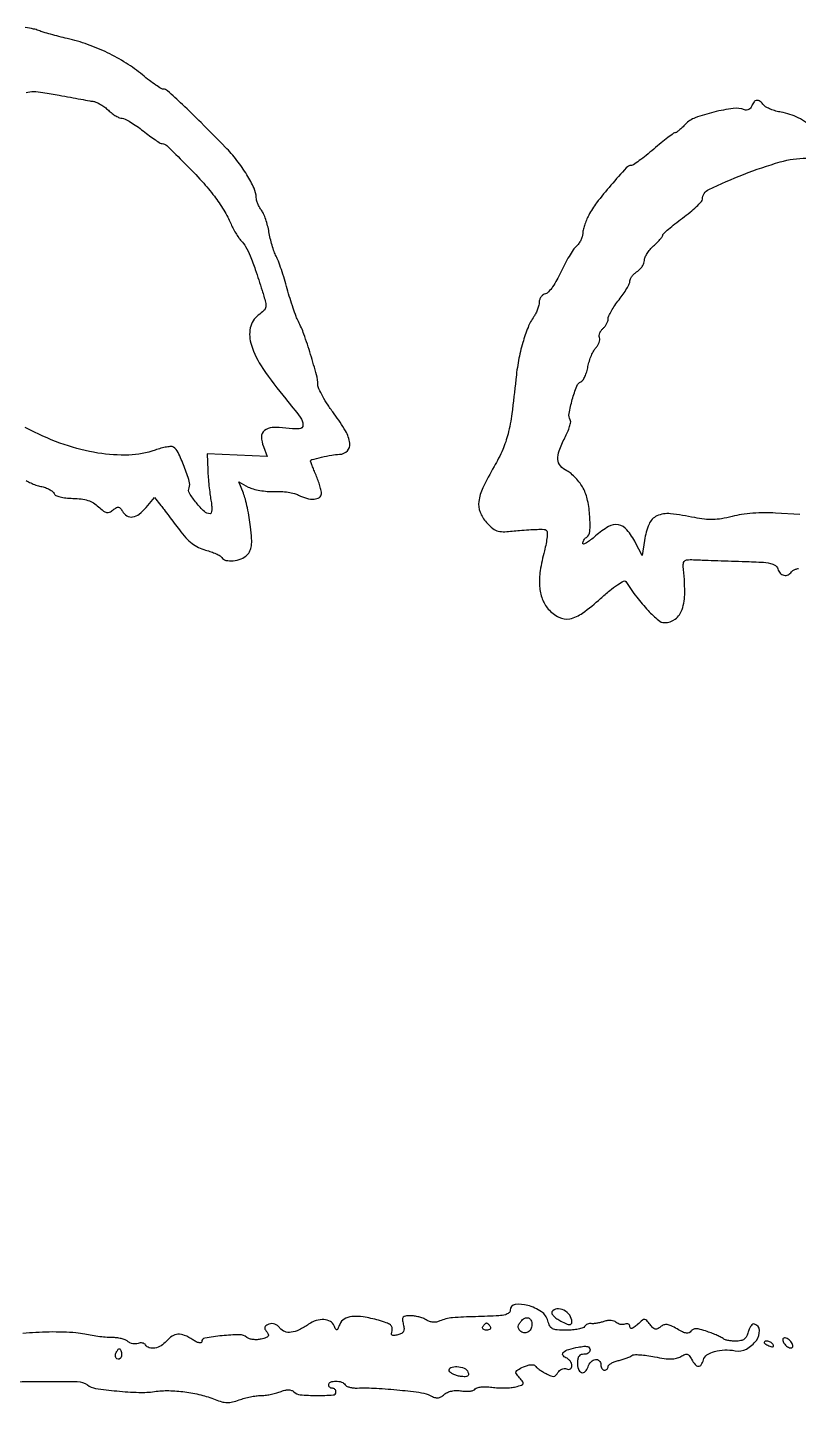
# Model space of a CAD drawing. Extents: x 163 to 1119, y 2 to 1130.
# Drawn here: x 417 to 629.5, y 17.1 to 396 of the extents above; entities that cross this region are included whole.
import ezdxf

# ---------------------------------------------------------------- set-up
doc = ezdxf.new("R2010")
doc.units = 0

msp = doc.modelspace()

# ---------------------------------------------------------------- linework, layer by layer
for points in [[(416.602303, 271.16543, 0.024067), (417.895358, 270.497288, 0.023597), (419.320746, 269.92529, 0.031308), (420.66646, 269.550187, -0.03269), (421.914473, 269.198602, -0.037569), (423.046957, 268.699566, -0.04084), (423.921551, 268.136763, -0.138618), (424.32376, 267.598679, 0.192857), (424.816161, 267.067406, 0.046814), (425.962785, 266.650471, 0.038205), (427.551267, 266.363345, 0.021837), (429.498131, 266.248768, -0.026151), (431.821264, 266.091935, -0.049023), (433.657886, 265.685729, -0.057065), (435.185885, 264.985621, -0.052684), (436.561516, 263.942209, 0.021191), (437.925344, 262.765652, 0.113412), (438.806734, 262.34685, 0.167533), (439.602494, 262.438174, 0.061697), (440.567462, 263.055988, -0.031594), (441.48719, 263.725952, -0.177455), (442.071852, 263.853712, -0.194528), (442.568783, 263.568943, -0.039011), (443.146467, 262.702762, 0.131603), (444.393842, 261.42127, 0.175633), (445.975885, 261.117886, 0.125618), (447.799758, 261.906653, 0.054966), (449.708663, 263.75), (451.992455, 266.5), (453.746228, 264.296957, -0.004455), (454.643821, 263.148574, -0.001386), (455.971808, 261.408016, -0.001385), (457.444935, 259.454874, -0.001527), (458.859927, 257.555901, 0.024603), (460.64081, 255.382785, 0.044229), (462.331379, 253.818315, 0.05087), (464.090255, 252.723838, 0.048022), (466.067705, 251.981769, -0.01808), (467.584996, 251.513765, -0.022201), (468.961864, 250.964243, -0.021364), (470.058206, 250.411668, -0.127597), (470.516795, 249.972825, 0.205701), (471.668266, 249.165502, 0.075785), (473.691426, 249.05522, 0.069559), (475.871002, 249.57872, 0.103059), (477.50912, 250.651977, 0.086759), (478.30799, 251.789375, 0.07913), (478.706146, 253.167269, 0.047481), (478.762553, 255.147596, 0.011605), (478.470097, 258.401977, 0.013187), (478.11071, 260.966957, 0.011485), (477.60233, 263.631223, 0.011626), (477.030925, 266.020276, 0.033134), (476.486334, 267.640484), (475.193571, 270.780968), (477.846785, 269.375402, 0.0554), (479.180762, 268.848027, 0.024135), (481.043341, 268.436336, 0.023527), (483.084328, 268.185618, 0.028932), (485.002885, 268.152354, -0.024504), (486.886877, 268.136365, -0.022207), (488.823826, 267.938323, -0.02282), (490.54142, 267.604558, -0.063544), (491.687143, 267.167436, 0.054684), (493.921735, 266.269367, 0.082834), (496.000258, 266.044878, 0.128453), (497.441062, 266.511513, 0.255896), (498, 267.532119, 0.05735), (497.905802, 268.35067, 0.013934), (497.559375, 269.668741, 0.014107), (497.074189, 271.167425, 0.013619), (496.5, 272.654243, -0.002492), (495.925143, 274.049574, -0.003781), (495.440625, 275.26884, -0.001455), (495.035859, 276.319342, -0.09147), (495, 276.513716, -0.341007), (495.309608, 276.914888, -0.006429), (498.043524, 277.593709, -0.015061), (500.816456, 278.156954, -0.031709), (503, 278.391223, 0.192255), (505.133006, 279.352372, 0.228366), (505.818173, 281.430165, 0.100269), (504.64906, 284.839223, 0.02888), (501.541972, 289.5, -0.015225), (499.810255, 291.950031, -0.018496), (498.345963, 294.349923, -0.017304), (497.272728, 296.430396, -0.109588), (497.010511, 297.584844, 0.065263), (496.644094, 300.27483, 0.008318), (495.013269, 305.896234, 0.01006), (493.158759, 311.509037, 0.035268), (491.642546, 315, -0.030102), (491.026624, 316.378984, -0.007752), (490.203116, 318.675, -0.007862), (489.344025, 321.328127, -0.007924), (488.571152, 324, 0.00774), (487.799348, 326.671873, 0.007684), (486.943461, 329.325, 0.007573), (486.124544, 331.621261, 0.029495), (485.514306, 333, -0.032946), (484.971673, 334.249196, -0.013945), (484.403426, 335.986969, -0.013726), (483.897686, 337.882759, -0.017458), (483.540951, 339.657767, 0.022447), (483.17592, 341.384712, 0.020184), (482.646719, 343.135346, 0.020666), (482.043504, 344.666693, 0.058026), (481.459488, 345.657767, -0.036343), (480.922788, 346.484566, -0.028902), (480.464305, 347.445147, -0.029725), (480.142816, 348.389579, -0.062446), (480.031803, 349.155499, 0.104766), (479.436332, 351.722054, 0.028295), (477.447806, 355.420503, 0.027745), (474.691249, 359.403649, 0.027754), (471.510908, 363.056607, 0.003599), (464.860813, 369.791852, 0.008066), (459.692559, 374.78763, 0.00437), (455.570242, 378.578669, 0.1858), (454.475554, 379, -0.140633), (453.863782, 379.175542, -0.009897), (452.357462, 380.159549, -0.01338), (450.589988, 381.435318, -0.009659), (448.686438, 382.9474, 0.032351), (444.180179, 386.204937, 0.027808), (439.062952, 389.038108, 0.027354), (433.568633, 391.330997, 0.028551), (427.934039, 392.973034, -0.006083), (425.672865, 393.523138, -0.005673), (423.372404, 394.14043, -0.005661), (421.341225, 394.735134, -0.019149), (420.035846, 395.188749, 0.043839), (418.670542, 395.588922, 0.010897), (416.375633, 395.996342, 0.011057)], [(416.634325, 378.120523, -0.058166), (418.654935, 378.345632, -0.037517), (421.259313, 378.136183, -0.008196), (425.695342, 377.367224, 0.000861), (428.811008, 376.779939, 0.001062), (431.717636, 376.243622, 0.000873), (434.161514, 375.802461, 0.007829), (435.237037, 375.62758, -0.072524), (436.064477, 375.380366, -0.02644), (437.147498, 374.80549, -0.025555), (438.282829, 374.042101, -0.02779), (439.301488, 373.186492, 0.027631), (440.297985, 372.348958, 0.028856), (441.366917, 371.639431, 0.030114), (442.35625, 371.139259, 0.100617), (443.064451, 370.990294, -0.117518), (443.86777, 370.793091, -0.016568), (445.368085, 369.958165, -0.01814), (447.104406, 368.827445, -0.014534), (448.890731, 367.490294, 0.008369), (450.631828, 366.153191, 0.011809), (452.230106, 365.025274, 0.008089), (453.590545, 364.144127, 0.140558), (454.093112, 364, -0.195374), (455.368388, 363.481913, -0.004078), (460.328332, 358.57592, -0.010262), (465.103274, 353.574009, -0.022232), (468.51537, 349.5, -0.015671), (469.786631, 347.724602, -0.01174), (471.077621, 345.695294, -0.011897), (472.203621, 343.725595, -0.026461), (472.943397, 342.164829, 0.020593), (473.583595, 340.772178, 0.017095), (474.374543, 339.345642, 0.017433), (475.190352, 338.087608, 0.043835), (475.891831, 337.251026, -0.070403), (477.110968, 335.629983, -0.026631), (478.349206, 333.073178, -0.017993), (479.77561, 329.30388, -0.005627), (481.6451, 323.557566, -0.008996), (482.598163, 320.308046, -0.1053), (482.673609, 318.996819, -0.167214), (482.162696, 318.024282, -0.03155), (480.595887, 316.724159, 0.190119), (478.378177, 313.229539, 0.127342), (478.682628, 308.448627, 0.070699), (481.83491, 302.055286, 0.023273), (488.159373, 293.662554, -0.011214), (492.174503, 288.593414, -0.161797), (492.900958, 286.449116, -0.403861), (491.899803, 285.399611, -0.043326), (488.206617, 285.566979, 0.042142), (484.440215, 285.746589, 0.162802), (482.278996, 284.934691, 0.230384), (481.474928, 283.207969, 0.086781), (481.992434, 280.5199), (483.027859, 277.796527), (474.763929, 278.148263), (466.5, 278.5), (466.680759, 274, 0.009558), (466.799194, 272.003868, 0.006355), (467.007773, 269.720312, 0.006398), (467.266853, 267.508262, 0.012413), (467.540165, 265.75, -0.021626), (467.739999, 264.287418, -0.039378), (467.756663, 263.082512, -0.051223), (467.614816, 262.242288, -0.337281), (467.296497, 262, -0.192328), (465.735478, 262.623518, -0.032777), (463.522179, 265.022142, -0.031681), (461.648443, 267.667037, -0.233993), (461.508569, 269.161735, 0.167158), (461.572112, 270.968481, 0.017838), (460.183843, 274.998256, 0.018809), (458.505958, 278.911553, 0.144634), (457.189239, 280.383044, 0.156572), (456.575101, 280.535257, 0.023903), (455.306273, 280.388097, 0.024784), (453.777272, 280.057694, 0.019205), (452.150091, 279.552955, -0.076731), (444.953961, 278.198651, -0.048139), (436.389969, 278.741848, -0.043463), (427.120449, 281.073407, -0.036408), (417.801882, 285.080099, 0.009969), (416.31401, 285.815259, 0.012408)], [(633.678335, 368.113904, 0.068077), (629.38505, 371.112922, 0.078391), (624.642283, 372.670624, -0.028777), (623.176703, 372.995915, -0.028774), (621.758115, 373.487344, -0.030041), (620.575298, 374.060285, -0.09199), (619.893567, 374.628244, 0.051873), (618.843924, 375.655088, 0.187414), (617.966612, 375.926699, 0.217092), (617.222318, 375.522172, 0.069863), (616.598559, 374.396246, -0.088204), (616.254016, 373.824526, -0.095234), (615.741406, 373.424557, -0.100406), (615.140625, 373.256635, -0.110146), (614.543007, 373.345123, 0.12561), (611.474621, 373.704208, 0.026743), (606.150727, 372.697494, 0.027059), (600.954179, 371.121473, 0.118595), (598.297966, 369.363473, -0.013421), (597.407985, 368.458223, -0.018271), (596.555228, 367.69427, -0.015301), (595.817882, 367.118, -0.15953), (595.457458, 367, 0.159962), (595.042389, 366.863722, 0.00416), (593.459265, 365.678125, 0.008387), (591.616431, 364.224454, 0.005585), (589.551679, 362.5, -0.007656), (587.468802, 360.775006, -0.011022), (585.569564, 359.318168, -0.007005), (583.948539, 358.165109, -0.148611), (583.392187, 357.987381, 0.20851), (582.004847, 357.359038, 0.006419), (577.764575, 352.539585, 0.012797), (573.812243, 347.683219, 0.045102), (571.650849, 344.29171, 0.021325), (571.018934, 342.930437, 0.019544), (570.484937, 341.480525, 0.019975), (570.110993, 340.14934, 0.058544), (570, 339.204647, -0.076432), (569.870285, 338.361044, -0.041668), (569.472617, 337.38926, -0.040321), (568.891722, 336.446693, -0.050624), (568.204654, 335.685209, 0.059209), (567.354718, 334.710164, 0.014836), (566.215636, 332.92913, 0.014943), (565.026219, 330.79998, 0.014542), (563.954654, 328.584397, -0.021676), (562.886561, 326.454057, -0.027046), (561.706992, 324.581651, -0.0271), (560.577324, 323.157034, -0.148281), (559.75, 322.647795, 0.092816), (559.081364, 322.331017, 0.074992), (558.514063, 321.772888, 0.074184), (558.131625, 321.065708, 0.087132), (558, 320.316126, -0.059846), (557.895865, 319.449214, -0.028885), (557.56828, 318.378285, -0.028148), (557.092967, 317.28733, -0.035977), (556.530314, 316.346742, 0.057275), (554.91941, 313.373933, 0.025723), (553.474913, 309.166719, 0.023668), (552.310937, 304.2392, 0.020718), (551.55545, 299, -0.006829), (550.464246, 289.58945, -0.028848), (549.410141, 284.011579, -0.04191), (547.933149, 279.674451, -0.028152), (545.568749, 275, 0.018952), (542.490592, 269.182574, 0.078657), (541.351346, 265.389634, 0.128297), (541.709155, 262.432262, 0.09322), (543.482095, 259.61382, 0.033705), (545.256833, 257.940468, 0.113235), (546.676562, 257.231557, 0.075319), (548.565649, 257.066321, 0.009748), (552.616534, 257.401694, -0.008855), (555.157985, 257.616668, -0.01231), (557.44021, 257.71271, -0.008835), (559.330351, 257.712276, -0.134725), (559.952048, 257.529636, -0.26002), (560.219238, 257.05022, -0.022833), (560.152984, 255.610433, -0.025339), (559.893132, 253.796808, -0.016803), (559.420658, 251.747354, 0.02668), (558.281942, 246.320612, 0.055015), (558.093288, 241.993328, 0.071513), (558.827851, 238.532238, 0.092722), (560.483635, 235.75, 0.095218), (563.407822, 233.484319, 0.168714), (566.396456, 233.078244, 0.10752), (569.960691, 234.642021, 0.026975), (574.918812, 238.664648, -0.01254), (577.427811, 240.823227, -0.023502), (579.576775, 242.417854, -0.021732), (581.273992, 243.453618, -0.39337), (581.839225, 243.312252, 0.019837), (584.8746, 239.022817, 0.025659), (588.005496, 235.356656, 0.024152), (590.837985, 232.640775, 0.18096), (592.550498, 232, 0.165146), (595.499664, 233.0014, 0.149788), (597.371314, 235.630017, 0.082117), (598.112585, 240.296906, 0.024685), (597.71091, 247.5, -0.078024), (597.763208, 248.531314, -0.217051), (598.182775, 249.102106, -0.120886), (599.099542, 249.354694, -0.018668), (601, 249.337427, 0.002364), (602.932728, 249.256807, 0.000528), (606.231895, 249.138298, 0.000548), (610.041945, 249.009648, 0.00053), (613.895814, 248.887836, -0.005659), (619.142663, 248.668096, -0.038848), (621.702199, 248.331302, -0.094333), (623.080161, 247.754226, -0.184634), (623.762445, 246.800409, 0.124718), (624.391769, 245.659129, 0.153116), (625.446143, 245.062639, 0.164039), (626.597033, 245.194664, 0.145469), (627.5, 246, -0.123387), (627.894786, 246.384107, -0.047457), (628.594775, 246.70625, -0.0433), (629.455898, 246.926061, -0.040867)], [(629.796555, 261.779963), (623.148277, 262.21612, 0.02), (620.117287, 262.293478, 0.016112), (616.861671, 262.141337, 0.016468), (613.743237, 261.791075, 0.027072), (611.141331, 261.266579, -0.019985), (608.275751, 260.646565, -0.03538), (605.871346, 260.399524, -0.036842), (603.523738, 260.498171, -0.023908), (600.84211, 260.940441, 0.026587), (594.15398, 262.006739, 0.133555), (590.447576, 261.406322, 0.188951), (588.257242, 259.152705, 0.063918), (587.014814, 254.663455), (586.418169, 250.5), (584.569552, 254, 0.051243), (582.181135, 257.58008, 0.179355), (579.819872, 258.948187, 0.175681), (577.104123, 258.460685, 0.048814), (573.534796, 255.896408, -0.015728), (572.177378, 254.778181, -0.032555), (571.038346, 254.01134, -0.052112), (570.25049, 253.656361, -0.511111), (570, 253.837391, -0.082163), (570.073673, 254.2827, -0.053446), (570.29375, 254.75667, -0.052235), (570.617461, 255.186161, -0.066844), (571, 255.5, 0.244074), (571.952902, 257.095338, 0.030644), (571.946165, 261.250074, 0.035433), (571.348505, 265.692637, 0.071065), (570.148862, 269.015602, 0.037517), (569.245848, 270.445285, 0.028997), (568.063392, 271.859674, 0.02973), (566.796981, 273.056254, 0.060067), (565.648862, 273.804566, -0.100457), (563.847942, 275.196137, -0.164109), (563.126094, 276.965462, -0.106616), (563.493806, 279.392178, -0.029427), (565.081774, 282.932384, 0.020565), (565.834506, 284.533932, 0.027679), (566.373108, 286.042625, 0.027223), (566.671022, 287.29733, 0.185139), (566.55446, 287.911882, -0.186388), (566.232464, 289.632228, -0.022323), (567.123392, 293.46914, -0.02137), (568.34557, 297.213165, -0.214744), (569.475323, 298.352157, 0.155714), (570.012023, 298.782057, 0.03723), (570.578968, 299.790713, 0.034726), (571.08513, 301.102636, 0.028345), (571.446003, 302.563861, -0.027639), (571.822673, 304.098347, -0.025259), (572.375635, 305.629899, -0.026114), (573.010419, 306.946666, -0.071113), (573.629782, 307.772639, 0.055676), (574.160768, 308.437163, 0.055576), (574.532424, 309.202861, 0.060903), (574.69888, 309.950073, 0.116509), (574.616951, 310.555826, -0.113104), (574.53377, 311.141188, -0.069433), (574.688354, 311.823697, -0.063988), (575.04589, 312.495332, -0.065365), (575.559441, 313.049332, 0.05344), (576.110682, 313.616345, 0.042821), (576.576836, 314.329517, 0.044301), (576.895523, 315.073325, 0.079227), (577, 315.72854, -0.109793), (577.178093, 316.529802, -0.019995), (577.88125, 317.889038, -0.020663), (578.851481, 319.441021, -0.017457), (580, 321, 0.016109), (581.148604, 322.550326, 0.019561), (582.11875, 324.07627, 0.018484), (582.827109, 325.40359, 0.113803), (583, 326.153358, -0.114608), (583.142356, 326.766257, -0.049179), (583.5875, 327.484676, -0.045174), (584.234857, 328.188991, -0.044774), (585, 328.767927, 0.058344), (585.765034, 329.380032, 0.050185), (586.4125, 330.182085, 0.052697), (586.853816, 331.043246, 0.09233), (587, 331.828138, -0.101498), (587.173795, 332.675467, -0.038943), (587.734375, 333.745823, -0.036556), (588.543372, 334.847542, -0.037176), (589.5, 335.813051, 0.01549), (590.459289, 336.700789, 0.020444), (591.273183, 337.570497, 0.018322), (591.881769, 338.331238, 0.152184), (592.025729, 338.743387, -0.200335), (592.228653, 339.18652, -0.007271), (593.639607, 340.452745, -0.012318), (595.400161, 341.912358, -0.008218), (597.48365, 343.5, 0.012593), (599.567676, 345.117068, 0.017805), (601.332496, 346.667073, 0.014052), (602.68711, 348.018964, 0.182533), (602.957921, 348.664505, -0.280503), (604.756954, 351.392114, -0.016193), (614.3424, 355.539947, -0.023832), (624.432105, 358.97738, -0.07029), (631.670437, 360, 0.021407)], [(406.592581, 22.605347, -0.006163), (418.565753, 22.873321, -0.005094), (430.724374, 22.871661, -0.161134), (433.514071, 21.916604, 0.126563), (435.734495, 20.984156, 0.012009), (441.631651, 20.262466, 0.01627), (447.694295, 19.866499, 0.043887), (452, 20.103701, -0.039912), (455.947324, 20.352592, -0.028655), (460.356098, 20.025269, -0.028333), (464.767138, 19.185837, -0.035491), (468.725172, 17.893231, 0.030932), (470.506, 17.29365, 0.061887), (471.974614, 17.087732, 0.061171), (473.460013, 17.24653, 0.029579), (475.29617, 17.790134, -0.021031), (476.768405, 18.253498, -0.015646), (478.426993, 18.644602, -0.015879), (480.017126, 18.915152, -0.034207), (481.255898, 19, 0.030918), (482.453584, 19.07413, 0.017037), (483.903299, 19.304666, 0.016931), (485.362963, 19.639715, 0.025964), (486.59774, 20.037161, -0.028564), (487.889431, 20.445532, -0.062355), (488.918129, 20.574321, -0.084815), (489.730027, 20.435601, -0.112204), (490.362839, 20.037161, 0.17775), (492.136594, 19.215997, 0.019641), (496.680045, 19.022921, 0.016352), (501.207458, 19.156555, 0.396108), (502, 20, 0.099038), (501.923658, 20.381638, 0.097945), (501.70625, 20.70625, 0.097945), (501.381638, 20.923658, 0.099038), (501, 21, -0.099038), (500.618362, 21.076342, -0.097945), (500.29375, 21.29375, -0.097945), (500.076342, 21.618362, -0.099038), (500, 22, -0.315669), (500.507501, 22.723749, -0.087758), (501.950064, 22.975318, -0.07604), (503.561992, 22.724767, -0.179706), (504.506721, 21.989125, 0.142285), (504.930781, 21.606137, 0.045027), (505.736457, 21.301143, 0.040801), (506.74243, 21.107327, 0.035433), (507.815738, 21.066588, -0.021574), (513.125865, 21.012198, -0.01216), (519.550821, 20.51196, -0.008904), (525.586546, 19.785229, -0.088672), (527.999533, 19.00025, 0.039015), (529.167679, 18.487798, 0.104207), (530.0651, 18.372522, 0.111911), (530.893791, 18.631416, 0.049017), (531.833187, 19.307258, -0.076891), (532.735756, 19.8834, -0.053168), (533.892226, 20.251832, -0.0483), (535.219735, 20.392617, -0.040569), (536.631578, 20.290843, 0.031892), (537.875799, 20.179449, 0.040709), (539.024973, 20.243693, 0.045671), (539.934092, 20.455117, 0.17615), (540.38177, 20.808699, -0.194803), (540.866093, 21.163635, -0.036101), (541.975866, 21.360397, -0.033958), (543.386032, 21.410359, -0.025219), (544.93979, 21.28125, 0.021819), (546.643807, 21.127985, 0.016903), (548.507088, 21.105123, 0.017201), (550.250016, 21.202711, 0.038913), (551.551849, 21.423657, 0.014846), (553.15783, 21.877813, 0.218604), (553.582057, 22.261854, 0.269507), (553.518385, 22.781754, 0.021802), (552.605365, 23.883573, -0.028198), (551.717718, 24.983084, -0.244242), (551.630426, 25.586365, -0.187775), (552.072604, 26.104321, -0.016353), (553.652474, 26.887518, -0.032409), (554.741761, 27.300927, -0.050547), (555.725135, 27.497122, -0.064541), (556.492508, 27.471801, -0.210239), (556.909358, 27.200874, 0.072907), (557.289702, 26.77207, 0.018142), (558.030512, 26.1931, 0.018159), (558.935831, 25.585906, 0.017339), (559.896639, 25.036041, 0.023118), (561.225334, 24.412308, 0.122261), (562.014647, 24.293536, 0.17981), (562.605474, 24.578775, 0.063836), (563.173086, 25.344804, -0.082978), (563.62035, 25.902693, -0.081488), (564.227306, 26.289018, -0.085761), (564.897037, 26.448024, -0.107513), (565.526447, 26.351478, 0.079487), (566.128611, 26.224536, 0.1548), (566.59865, 26.348588, 0.162833), (566.895959, 26.714169, 0.090227), (567, 27.286022, 0.099041), (566.875725, 27.907261, 0.066856), (566.510255, 28.53333, 0.06383), (565.970153, 29.069138, 0.072002), (565.332783, 29.425794, -0.180176), (564.533508, 30.130973, -0.352484), (564.681372, 30.914861, -0.104075), (566.135833, 31.707892, -0.026773), (568.75, 32.342763, -0.020965), (570.303841, 32.566153, -0.082588), (571.265583, 32.504576, -0.168062), (571.794075, 32.171947, -0.170636), (572, 31.586111, -0.128496), (571.866984, 31.077069, -0.110227), (571.496461, 30.663663, -0.097206), (570.940629, 30.41098, -0.078591), (570.285826, 30.361111, 0.101355), (569.524394, 30.268392, 0.14908), (568.979291, 29.879918, 0.114398), (568.651878, 29.161915, 0.046331), (568.535826, 28.085861, 0.080946), (568.805274, 26.262351, 0.227073), (569.66692, 25.346323, 0.307641), (570.690422, 25.583269, 0.110209), (571.482529, 26.944953, -0.114534), (572.289757, 28.305751, -0.164153), (573.522543, 28.95055, -0.244662), (574.553874, 28.604893, -0.194267), (575, 27.5, 0.064853), (575.074694, 26.926543, 0.082425), (575.29375, 26.440625, 0.098894), (575.618646, 26.115568, 0.148195), (576, 26, 0.09709), (576.381667, 26.074817, 0.097465), (576.70625, 26.288153, 0.09839), (576.923588, 26.606609, 0.101021), (577, 26.980948, -0.209908), (577.185415, 27.403145, -0.051547), (577.807812, 27.866718, -0.043971), (578.697015, 28.295474, -0.031739), (579.75, 28.618835, 0.015786), (580.876164, 28.925741, 0.015572), (581.985938, 29.304345, 0.015638), (582.935764, 29.696093, 0.055989), (583.5, 30.029973, -0.157215), (584.177117, 30.265164, -0.019321), (585.763691, 30.23944, -0.021329), (587.698416, 30.050204, -0.016115), (589.801928, 29.683968, 0.014265), (592.478856, 29.207687, 0.040295), (594.372327, 29.080629, 0.058032), (595.813952, 29.268337, 0.078369), (597.022158, 29.781765, -0.038205), (598.08585, 30.338071, -0.167789), (598.782328, 30.38902, -0.168153), (599.360953, 29.999375, -0.03841), (600.005415, 28.989883, 0.049746), (600.979376, 27.537781, 0.212355), (601.891735, 27.08338, 0.272638), (602.675787, 27.500321, 0.073616), (603.25009, 28.848344, -0.188152), (604.223185, 30.189342, -0.073225), (606.346929, 31.150302, -0.06187), (609.109372, 31.58236, -0.055536), (612, 31.352381, 0.172338), (615.088709, 31.822263, 0.112501), (617.83483, 34.213147, 0.16638), (618.681847, 36.945119, 0.314911), (617.369339, 38.710687, 0.215312), (616.889167, 38.661165, 0.09006), (616.383283, 38.229365, 0.066249), (615.927547, 37.489868, 0.043551), (615.600287, 36.543554, -0.052538), (615.143521, 35.29566, -0.120581), (614.50623, 34.532661, -0.114501), (613.565339, 34.127162, -0.044757), (612.147615, 34, -0.022313), (611.019955, 34.050347, -0.026043), (609.95871, 34.201318, -0.026379), (609.088693, 34.419888, -0.122233), (608.647995, 34.685338, 0.080834), (608.181022, 35.021599, 0.010735), (607.07742, 35.542898, 0.012204), (605.730238, 36.105214, 0.009971), (604.263747, 36.642301, 0.015771), (602.380198, 37.224098, 0.062923), (601.186407, 37.395211, 0.115925), (600.388008, 37.221584, 0.144051), (599.824709, 36.716374, -0.159018), (599.293605, 36.26737, -0.138053), (598.566451, 36.185543, -0.073438), (597.528973, 36.516646, -0.019509), (595.995897, 37.343352, 0.020925), (594.340612, 38.229921, 0.08045), (593.225109, 38.561978, 0.122603), (592.321234, 38.457369, 0.083572), (591.422351, 37.935557, -0.054872), (590.599526, 37.392827, -0.176192), (589.95829, 37.31248, -0.145856), (589.337593, 37.662793, -0.033996), (588.559063, 38.58834, 0.023358), (587.647202, 39.720398, 0.215211), (587.086179, 39.972318, 0.171195), (586.452482, 39.747439, 0.013865), (585.090319, 38.581737, -0.022135), (584.18035, 37.828713, -0.088839), (583.538848, 37.502992, -0.257486), (583.16843, 37.582489, -0.217161), (583, 37.952001, 0.121956), (582.891385, 38.39068, 0.150233), (582.59517, 38.687924, 0.131194), (582.148193, 38.791638, 0.083571), (581.621855, 38.685134, -0.080317), (581.018779, 38.559039, -0.062134), (580.348565, 38.611613, -0.062472), (579.715678, 38.826396, -0.083555), (579.222518, 39.177482, 0.117364), (578.649355, 39.530264, 0.062886), (577.829135, 39.690115, 0.054523), (576.862404, 39.64942, 0.043845), (575.850663, 39.403288, -0.021033), (574.864514, 39.115213, -0.020271), (573.845471, 38.906926, -0.020681), (572.934152, 38.797293, -0.066507), (572.325407, 38.830471, 0.085428), (571.828959, 38.838824, 0.066242), (571.309489, 38.68612, 0.066074), (570.846726, 38.402299, 0.083974), (570.51639, 38.02652, -0.177552), (570.008486, 37.627608, -0.028519), (568.769386, 37.30154, -0.028514), (567.199731, 37.075087, -0.02157), (565.460035, 37, -0.016807), (562.933247, 37.08496, -0.100985), (561.672091, 37.431973, -0.156633), (560.923485, 38.173339, -0.058469), (560.392341, 39.572926, 0.185785), (558.625676, 42.083032, 0.07906), (554.832304, 43.833493, 0.105044), (551.350757, 44.060898, 0.372612), (550, 42.5, -0.227984), (549.649017, 41.770256, -0.103734), (548.680416, 41.281334, -0.048003), (546.883327, 40.982472, -0.010518), (543.75, 40.832494, 0.00192), (537.1391, 40.629911, 0.015695), (534.125349, 40.431133, 0.03484), (532.234639, 40.112609, 0.0488), (530.617534, 39.551338, -0.065031), (529.707613, 39.268152, -0.062462), (528.742646, 39.222689, -0.061375), (527.781013, 39.417901, -0.058911), (526.881103, 39.842179, 0.048374), (525.988431, 40.286205, 0.026717), (524.827783, 40.65989, 0.0264), (523.599757, 40.915571, 0.038139), (522.494517, 41, 0.031963), (521.133312, 40.912896, 0.191271), (520.523602, 40.575217, 0.200433), (520.327729, 39.922205, 0.035438), (520.555209, 38.636051, -0.043532), (520.747548, 37.435789, -0.139084), (520.584408, 36.64922, -0.153199), (520.04609, 36.110404, -0.056573), (519.033177, 35.718927, -0.02843), (517.972331, 35.505062, -0.195139), (517.465905, 35.630791, -0.267704), (517.284548, 36.038131, -0.05081), (517.457176, 36.865074, 0.146789), (517.471133, 37.746356, 0.16052), (516.993534, 38.453549, 0.079844), (515.86046, 39.071284, 0.017752), (513.74826, 39.734604, 0.025689), (509.490685, 40.67517, 0.067386), (506.369636, 40.773483, 0.108005), (504.251204, 40.075562, 0.168706), (503.021695, 38.625, -0.010214), (502.507064, 37.370414, -0.23428), (502.218808, 37.127203, -0.352397), (501.935596, 37.259509, -0.018032), (501.493171, 38.25, 0.171689), (500.449288, 39.430431, 0.11346), (498.692468, 39.936931, 0.091671), (496.554646, 39.66159, 0.073765), (494.472506, 38.6347, -0.037469), (491.866813, 37.106069, -0.080655), (489.646084, 36.432036, -0.117201), (487.874491, 36.609101, -0.15279), (486.571169, 37.571784, 0.062897), (485.912601, 38.26886, 0.086984), (485.165189, 38.691495, 0.093292), (484.359978, 38.817364, 0.084054), (483.531983, 38.650647, 0.043186), (482.709486, 38.250566, 0.186807), (482.38146, 37.829994, 0.199299), (482.433164, 37.316758, 0.049761), (482.914252, 36.60332, -0.072498), (483.35241, 35.885418, -0.264387), (483.294079, 35.374648, -0.151544), (482.747109, 34.967961, -0.023164), (481.431223, 34.572094, -0.045895), (480.315648, 34.398719, -0.044665), (479.176753, 34.429267, -0.04806), (478.168795, 34.646352, -0.096434), (477.457221, 35.035503, 0.178539), (475.420842, 35.754402, 0.021822), (470.61847, 35.477374, 0.018492), (465.878941, 34.817978, 0.363776), (465, 33.769767, -0.359643), (464.796806, 33.523811, -0.10904), (464.27596, 33.538077, -0.056909), (463.481519, 33.835566, -0.027017), (462.535183, 34.38499, 0.045475), (460.282424, 35.584133, 0.113279), (458.454966, 35.902852, 0.131428), (456.842579, 35.37873, 0.071887), (455.267972, 34, -0.077593), (453.792008, 32.736946, -0.093551), (452.090709, 32.084134, -0.117379), (450.560671, 32.166621, -0.184469), (449.526992, 32.956326, 0.127958), (449.189531, 33.278798, 0.080917), (448.67461, 33.464822, 0.071976), (448.065469, 33.490109, 0.066144), (447.45524, 33.34445, -0.084803), (446.787474, 33.211028, -0.056279), (446.00715, 33.27707, -0.054937), (445.238684, 33.520382, -0.069191), (444.604865, 33.91297, 0.078969), (443.87789, 34.343926, 0.033424), (442.795182, 34.691561, 0.03202), (441.565991, 34.915036, 0.036157), (440.3676, 34.967248, -0.027664), (438.941594, 35.00515, -0.010358), (436.950658, 35.210145, -0.010225), (434.78639, 35.523459, -0.012217), (432.762299, 35.909902, 0.033242), (430.347657, 36.26651, 0.011634), (426.842372, 36.466175, 0.011494), (422.964458, 36.507454, 0.013181), (419.262299, 36.3641, -0.001495), (415.742526, 36.145339, -0.001768)]]:
    msp.add_lwpolyline(points, format="xyb")
for points in [[(561.526321, 42.042588, 0.270243), (561.514019, 41.563978, 0.06664), (561.999278, 40.905737, 0.050105), (562.848235, 40.187291, 0.031247), (563.967304, 39.516908, 0.013095), (565.539638, 38.755326, 0.086477), (566.382339, 38.538042, 0.256192), (566.818654, 38.733819, 0.163284), (567, 39.27432, 0.157597), (566.39961, 41.131837, 0.1199), (564.76321, 42.529545, 0.142334), (562.875985, 42.883624, 0.234121)], [(544.5, 38, -0.146489), (544.602013, 37.620597, -0.191582), (544.461189, 37.29375, -0.134005), (544.074636, 37.072951, -0.063222), (543.5, 37, -0.063222), (542.925364, 37.072951, -0.134005), (542.538811, 37.29375, -0.191582), (542.397987, 37.620597, -0.146489), (542.5, 38, -0.025622), (542.764631, 38.382847, -0.032351), (543.048689, 38.70625, -0.033983), (543.313296, 38.937141, -0.163822), (543.5, 39, -0.163822), (543.686704, 38.937141, -0.033983), (543.951311, 38.70625, -0.032351), (544.235369, 38.382847, -0.025622)], [(556, 38.5, -0.124145), (555.692897, 37.282189, -0.15242), (554.85824, 36.465967, -0.166378), (553.766343, 36.309885, -0.150533), (552.755249, 36.844751, -0.084489), (552.343914, 37.424814, -0.132042), (552.231574, 38.022871, -0.108659), (552.430293, 38.680733, -0.045758), (552.955688, 39.446608, -0.093485), (553.996388, 40.308414, -0.20445), (555.006503, 40.411677, -0.217401), (555.736185, 39.759189, -0.103631)], [(625.1875, 33.9375, 0.068635), (625.45155, 33.402945, 0.04742), (625.882031, 32.882031, 0.04742), (626.402945, 32.45155, 0.068635), (626.9375, 32.1875, 0.08306), (627.420316, 32.111558, 0.196386), (627.75, 32.25, 0.196386), (627.888442, 32.579684, 0.08306), (627.8125, 33.0625, 0.068635), (627.54845, 33.597055, 0.04742), (627.117969, 34.117969, 0.04742), (626.597055, 34.54845, 0.068635), (626.0625, 34.8125, 0.08306), (625.579684, 34.888442, 0.196386), (625.25, 34.75, 0.196386), (625.111558, 34.420316, 0.08306)], [(442.604167, 29.270833, -0.198339), (441.941134, 28.995338, -0.274516), (441.399603, 29.315272, -0.160291), (441.239822, 30.176395, -0.105175), (441.582949, 31.134215, -0.024362), (442.012891, 31.759582, -0.233206), (442.294341, 31.899578, -0.286646), (442.536207, 31.749629, -0.033951), (442.787251, 31.138246, -0.052621), (442.903448, 30.610215, -0.052345), (442.907167, 30.068604, -0.057227), (442.805016, 29.594136, -0.115259)], [(620, 33.606989, 0.2252), (620.088769, 33.419896, 0.029412), (620.455882, 33.154486, 0.029555), (620.957462, 32.875192, 0.020646), (621.551938, 32.618443, 0.036408), (622.131719, 32.443138, 0.155351), (622.487528, 32.474315, 0.32948), (622.606889, 32.674071, 0.1144), (622.492921, 33.011454, 0.115814), (621.901891, 33.603931, 0.080554), (621.026239, 33.969265, 0.115534), (620.291154, 33.972535, 0.349578)], [(538.373765, 25.468367, -0.087704), (538.513909, 24.745308, -0.275305), (538.277475, 24.333144, -0.140097), (537.620591, 24.176354, -0.022265), (536.28865, 24.294678, -0.038197), (535.236966, 24.518269, -0.044454), (534.286021, 24.892247, -0.049889), (533.560701, 25.350262, -0.147586), (533.224563, 25.826311, -0.398006), (533.642634, 26.724065, -0.112168), (535.319721, 26.984398, -0.079338), (537.348272, 26.514246, -0.207477)]]:
    msp.add_lwpolyline(points, format="xyb", close=True)

doc.saveas('drawing.dxf')
